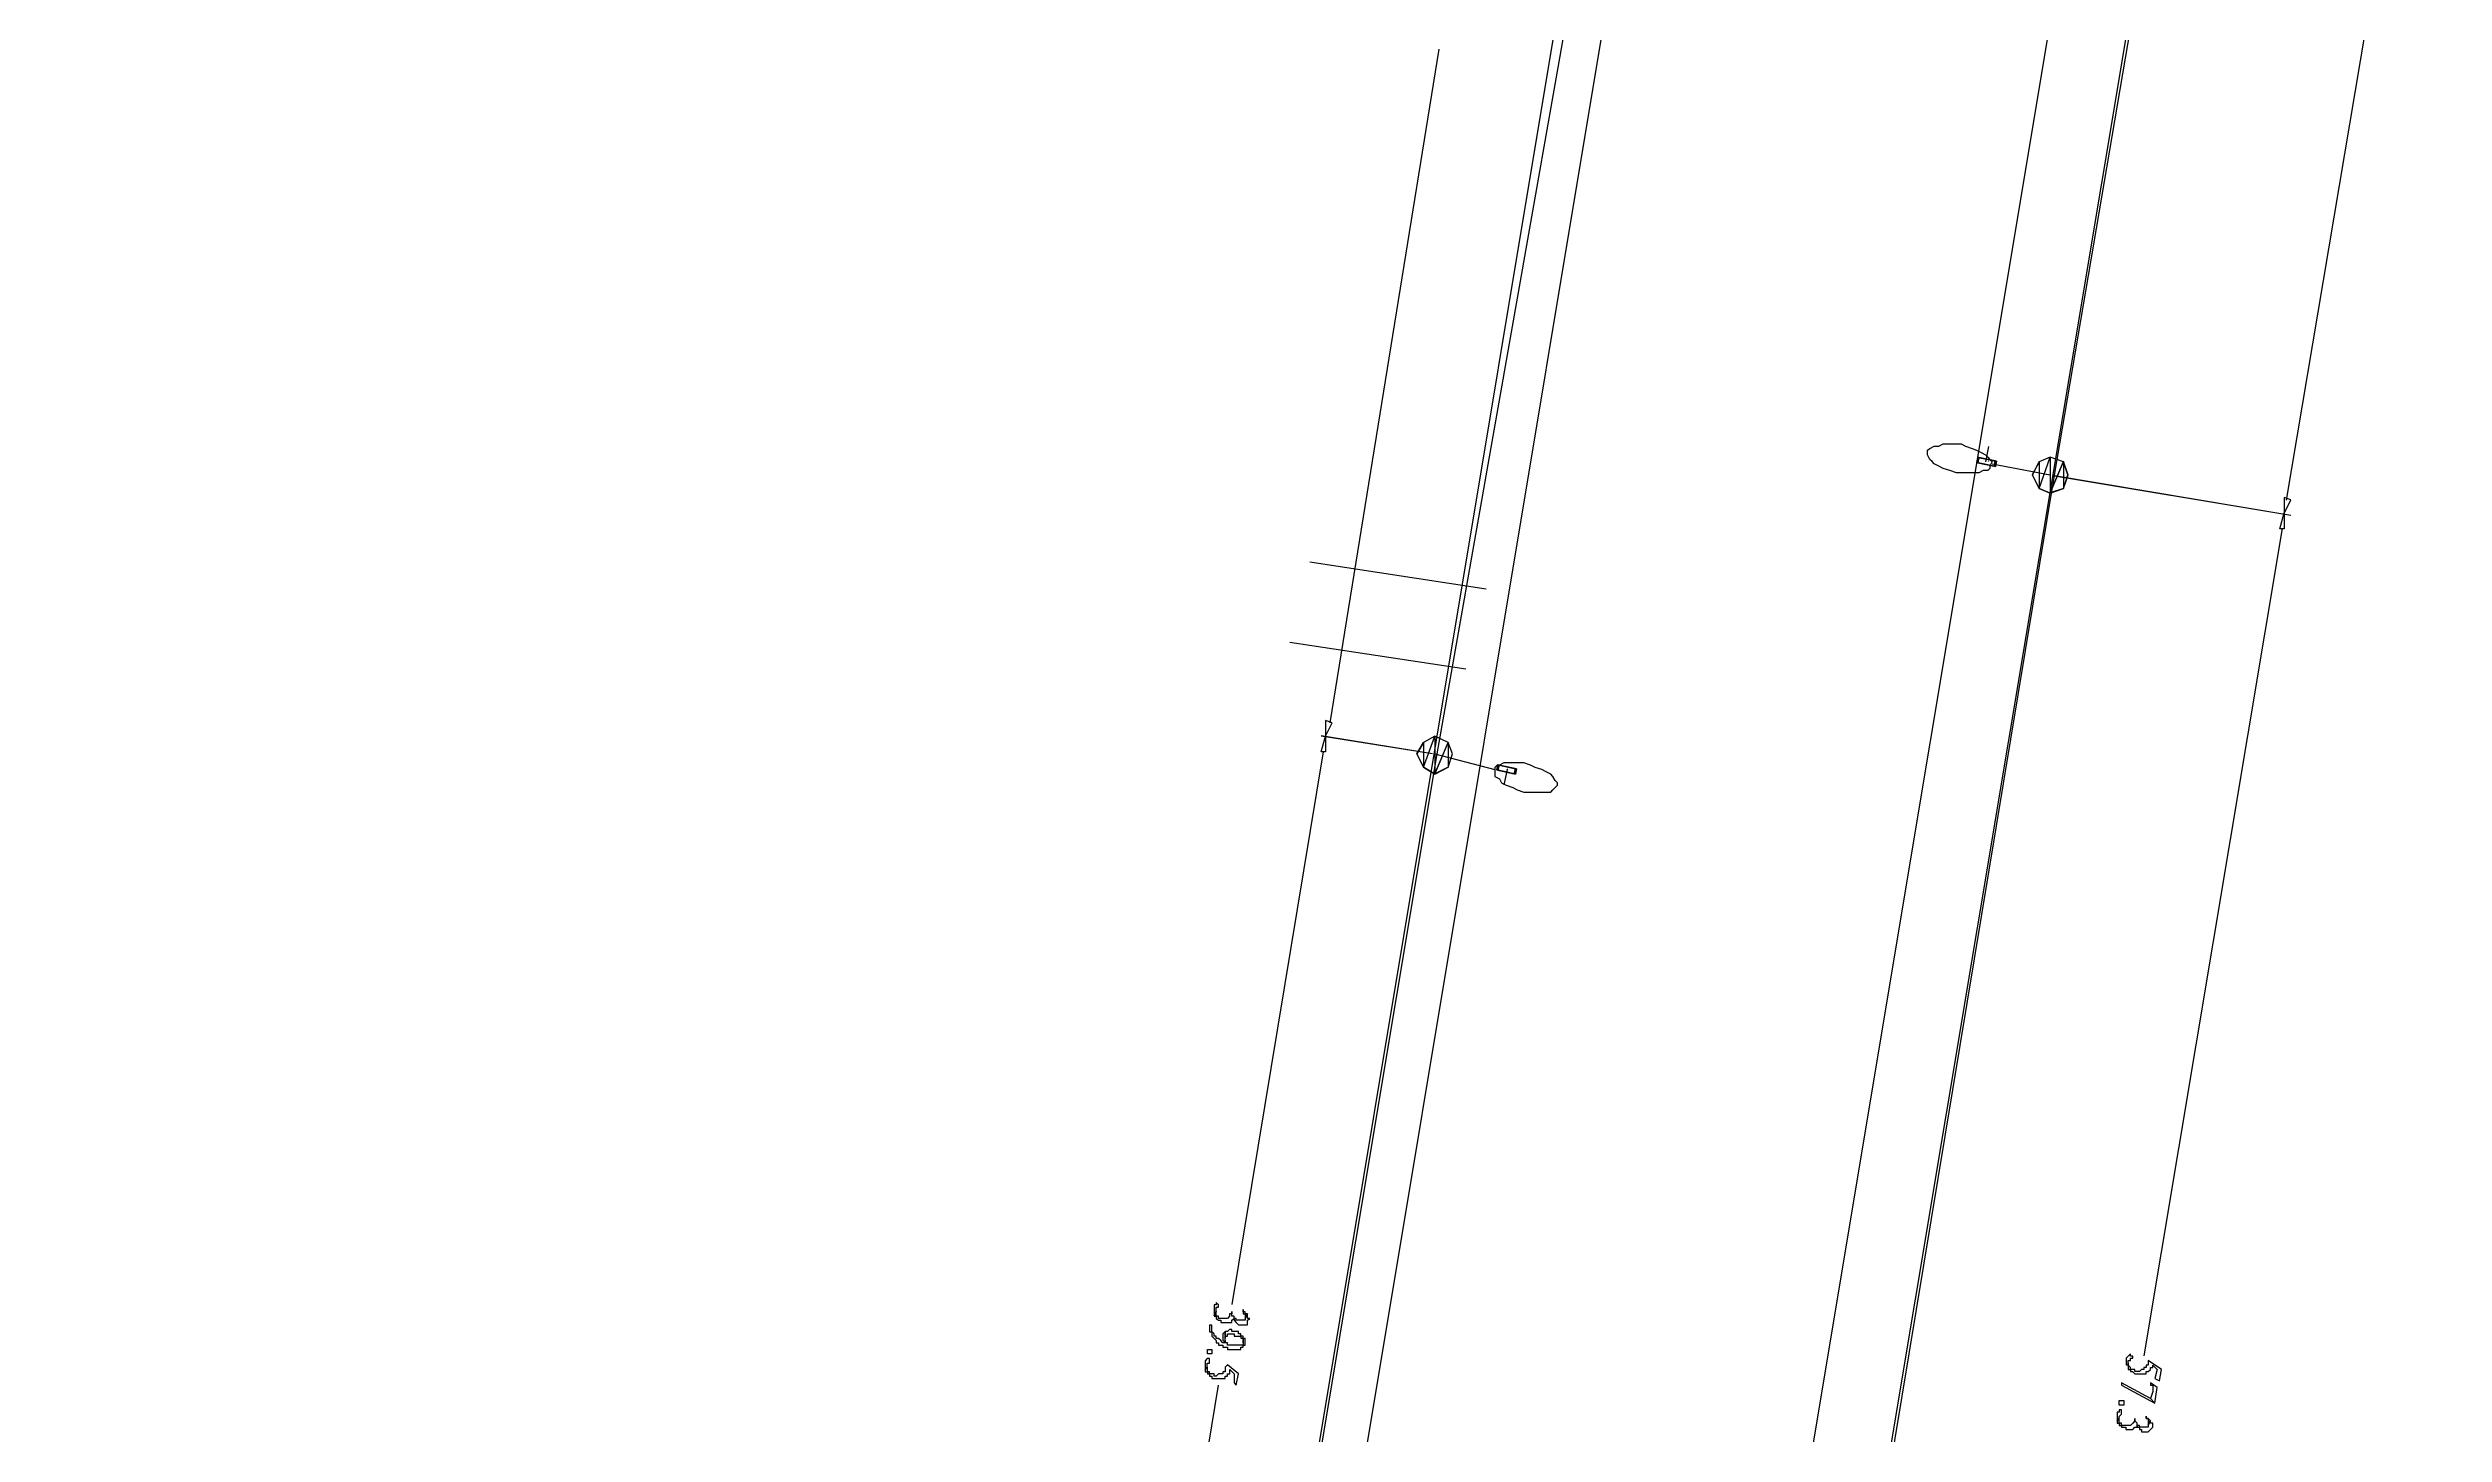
# Model space of a CAD drawing. Extents: x 212106 to 638151, y -1311344 to 1260505.
# Drawn here: x 340674 to 417434, y 827811 to 872204 of the extents above; entities that cross this region are included whole.
import ezdxf

# ---------------------------------------------------------------- set-up
doc = ezdxf.new("R2010")
doc.units = 0
doc.header["$MEASUREMENT"] = 0
for name, color, linetype in [('at_Entity', 7, 'Continuous'), ('DLXLUM01', 3, 'Continuous'), ('DLXLUMEX', 2, 'Continuous'), ('DLXSCENE', 7, 'Continuous')]:
    doc.layers.add(name, color=color, linetype=linetype)

# ---------------------------------------------------------------- blocks, each defined once
blk = doc.blocks.new('*U176')
for p, q in [((-260, 147), (-298, -18)), ((-298, -18), (-260, 147)), ((298, 18), (-260, 147)), ((-222, 138), (-260, 147)), ((-260, 147), (298, 18)), ((-260, 147), (-222, 138)), ((-222, 138), (-260, -27)), ((-260, -27), (-222, 138)), ((337, 10), (-222, 138)), ((-222, 138), (337, 10)), ((260, -147), (298, 18)), ((298, 18), (260, -147)), ((298, 18), (337, 10)), ((337, 10), (298, 18)), ((299, -156), (337, 10)), ((337, 10), (299, -156)), ((-298, -18), (260, -147)), ((260, -147), (-298, -18)), ((-298, -18), (-260, -27)), ((-260, -27), (-298, -18)), ((-260, -27), (299, -156)), ((299, -156), (-260, -27)), ((260, -147), (299, -156)), ((299, -156), (260, -147))]:
    blk.add_line(p, q)
at = {"color": 1}
blk.add_line((38, -9), (-74, -496), dxfattribs=at)
at = {"layer": 'DLXLUMEX', "color": 7}
blk.add_text('1', height=100, dxfattribs=at).set_placement((0, 0))
blk = doc.blocks.new('*U104')
for p, q in [((-303, 147), (-336, -20)), ((-336, -20), (-303, 147)), ((-265, 139), (-303, 147)), ((259, 35), (-303, 147)), ((-303, 147), (-265, 139)), ((-303, 147), (259, 35)), ((-265, 139), (-298, -28)), ((-298, -28), (-265, 139)), ((298, 28), (-265, 139)), ((-265, 139), (298, 28)), ((226, -131), (259, 35)), ((259, 35), (226, -131)), ((298, 28), (259, 35)), ((259, 35), (298, 28)), ((265, -139), (298, 28)), ((298, 28), (265, -139)), ((-336, -20), (226, -131)), ((-298, -28), (-336, -20)), ((-336, -20), (-298, -28)), ((226, -131), (-336, -20)), ((-298, -28), (265, -139)), ((265, -139), (-298, -28)), ((226, -131), (265, -139)), ((265, -139), (226, -131))]:
    blk.add_line(p, q)
at = {"color": 1}
blk.add_line((-39, 8), (58, 498), dxfattribs=at)
at = {"layer": 'DLXLUMEX', "color": 7}
blk.add_text('1', height=100, dxfattribs=at).set_placement((0, 0))
blk = doc.blocks.new('*U97')
for p, q in [((47027, 829921), (55171, 877848)), ((35530, 868004), (27244, 821005)), ((37672, 773437), (47027, 829921)), ((27244, 821005), (20814, 782567))]:
    blk.add_line(p, q)

msp = doc.modelspace()

# ---------------------------------------------------------------- linework, layer by layer
at = {"layer": 'at_Entity', "color": 4}
for p, q in [((465456, 1237080), (356316, 581961)), ((449884, 1229433), (342316, 583735)), ((386744, 854871), (381102, 855736)), ((386101, 852308), (380459, 853157))]:
    msp.add_line(p, q, dxfattribs=at)
at = {"layer": 'at_Entity', "color": 1}
for p, q in [((448385, 1229513), (340674, 583168)), ((466885, 1229375), (358388, 580248))]:
    msp.add_line(p, q, dxfattribs=at)
at = {"layer": 'at_Entity', "color": 0}
for p, q in [((412386, 857724), (416172, 880158)), ((381745, 850593), (385244, 872163)), ((400887, 859317), (400958, 859377)), ((400887, 859242), (400887, 859317)), ((400887, 859168), (400887, 859242)), ((400887, 859242), (400887, 859242)), ((400958, 859019), (400887, 859168)), ((400958, 859377), (401101, 859451)), ((401030, 858959), (400958, 859019)), ((401101, 858885), (401030, 858959)), ((401101, 859451), (401245, 859451)), ((401245, 859451), (401388, 859526)), ((401388, 859526), (401529, 859526)), ((401529, 859526), (401744, 859526)), ((401744, 859526), (401959, 859526)), ((401959, 859526), (402102, 859451)), ((402102, 859451), (402315, 859377)), ((402315, 859377), (402458, 859317)), ((402458, 859317), (402601, 859242)), ((402601, 859242), (402744, 859168)), ((402744, 859168), (402816, 859093)), ((402816, 859093), (402887, 859019)), ((402887, 859019), (402959, 858959)), ((402959, 858959), (402887, 858810)), ((404458, 858946), (404243, 858528)), ((404458, 858946), (404243, 858528)), ((404458, 858946), (404243, 858528)), ((404458, 858946), (404243, 858528)), ((404244, 858523), (404459, 858955)), ((404244, 858523), (404459, 858955)), ((404816, 859095), (404458, 858946)), ((404816, 859095), (404458, 858946)), ((404458, 858096), (404816, 859095)), ((404458, 858096), (404816, 859095)), ((404816, 859095), (404458, 858946)), ((404816, 859095), (404458, 858946)), ((404816, 859095), (404458, 858946)), ((404458, 858096), (404816, 859095)), ((404458, 858096), (404816, 859095)), ((404816, 859095), (404458, 858946)), ((404458, 858946), (404458, 858096)), ((404458, 858946), (404458, 858096)), ((404459, 858955), (404459, 858091)), ((404459, 858955), (404459, 858091)), ((405243, 858946), (404816, 859095)), ((405243, 858946), (404816, 859095)), ((404816, 859095), (404816, 857947)), ((404816, 859095), (404816, 857947)), ((405243, 858946), (404816, 859095)), ((405243, 858946), (404816, 859095)), ((405243, 858946), (404816, 859095)), ((404816, 859095), (404816, 857947)), ((404816, 859095), (404816, 857947)), ((405243, 858946), (404816, 859095)), ((404816, 857957), (405244, 858955)), ((404816, 857957), (405244, 858955)), ((404816, 857947), (405243, 858946)), ((404816, 857947), (405243, 858946)), ((405386, 858528), (405243, 858946)), ((405386, 858528), (405243, 858946)), ((405386, 858528), (405243, 858946)), ((405386, 858528), (405243, 858946)), ((405387, 858523), (405244, 858955)), ((405244, 858955), (405244, 858091)), ((405244, 858955), (405244, 858091)), ((405387, 858523), (405244, 858955)), ((405244, 858955), (405244, 858091)), ((405244, 858955), (405244, 858091)), ((401245, 858810), (401101, 858885)), ((401388, 858736), (401245, 858810)), ((401601, 858676), (401388, 858736)), ((401816, 858601), (401601, 858676)), ((401959, 858601), (401816, 858601)), ((402173, 858601), (401959, 858601)), ((402387, 858601), (402173, 858601)), ((402530, 858601), (402387, 858601)), ((402673, 858676), (402530, 858601)), ((402816, 858676), (402673, 858676)), ((402887, 858736), (402816, 858676)), ((402887, 858810), (402887, 858736)), ((404814, 858516), (402957, 858874)), ((404243, 858528), (404458, 858096)), ((404243, 858528), (404458, 858096)), ((404243, 858528), (404458, 858096)), ((404243, 858528), (404458, 858096)), ((404459, 858091), (404244, 858523)), ((404459, 858091), (404244, 858523)), ((404886, 858515), (412528, 857238)), ((404887, 858524), (412530, 857243)), ((405243, 858096), (405386, 858528)), ((405243, 858096), (405386, 858528)), ((405243, 858096), (405386, 858528)), ((405243, 858096), (405386, 858528)), ((405244, 858091), (405387, 858523)), ((405244, 858091), (405387, 858523)), ((404458, 858096), (404816, 857947)), ((404816, 857947), (404458, 858096)), ((404458, 858096), (404816, 857947)), ((404458, 858096), (404816, 857947)), ((404816, 857947), (404458, 858096)), ((404458, 858096), (404816, 857947)), ((404816, 857947), (405243, 858096)), ((404816, 857947), (405243, 858096)), ((404816, 857947), (405243, 858096)), ((404816, 857947), (405243, 858096)), ((405244, 858091), (404816, 857957)), ((405244, 858091), (404816, 857957)), ((404816, 857947), (404816, 857947)), ((404816, 857947), (404816, 857947)), ((404816, 857947), (404816, 857947)), ((412528, 857728), (412313, 857803)), ((412313, 857803), (412313, 857296)), ((412313, 857296), (412528, 857728)), ((412244, 856811), (407815, 830315)), ((412173, 856807), (412316, 857314)), ((412316, 856807), (412173, 856807)), ((412316, 857314), (412316, 856807)), ((381816, 850591), (381602, 850666)), ((381602, 850666), (381602, 850161)), ((381602, 850161), (381816, 850591)), ((385029, 849594), (381458, 850169)), ((385030, 849601), (381458, 850165)), ((381458, 849660), (381601, 850165)), ((381601, 850165), (381601, 849660)), ((384745, 849957), (384530, 849601)), ((384745, 849957), (384530, 849601)), ((384745, 849957), (384530, 849601)), ((384745, 849957), (384530, 849601)), ((384531, 849599), (384744, 849956)), ((384531, 849599), (384744, 849956)), ((384744, 849956), (384744, 849168)), ((384744, 849956), (384744, 849168)), ((385101, 850165), (384745, 849957)), ((385101, 850165), (384745, 849957)), ((384745, 849170), (385101, 850165)), ((384745, 849170), (385101, 850165)), ((385101, 850165), (384745, 849957)), ((385101, 850165), (384745, 849957)), ((385101, 850165), (384745, 849957)), ((384745, 849170), (385101, 850165)), ((384745, 849170), (385101, 850165)), ((385101, 850165), (384745, 849957)), ((384745, 849957), (384745, 849170)), ((384745, 849957), (384745, 849170)), ((385530, 849957), (385101, 850165)), ((385530, 849957), (385101, 850165)), ((385101, 850165), (385101, 848947)), ((385101, 850165), (385101, 848947)), ((385530, 849957), (385101, 850165)), ((385530, 849957), (385101, 850165)), ((385530, 849957), (385101, 850165)), ((385101, 850165), (385101, 848947)), ((385101, 850165), (385101, 848947)), ((385530, 849957), (385101, 850165)), ((385101, 848947), (385530, 849957)), ((385101, 848947), (385530, 849957)), ((385102, 848961), (385530, 849956)), ((385102, 848961), (385530, 849956)), ((385673, 849601), (385530, 849957)), ((385673, 849601), (385530, 849957)), ((385673, 849601), (385530, 849957)), ((385673, 849601), (385530, 849957)), ((385673, 849599), (385530, 849956)), ((385530, 849956), (385530, 849168)), ((385530, 849956), (385530, 849168)), ((385673, 849599), (385530, 849956)), ((385530, 849956), (385530, 849168)), ((385530, 849956), (385530, 849168)), ((381530, 849660), (378601, 831958)), ((381601, 849660), (381458, 849660)), ((384530, 849601), (384745, 849170)), ((384530, 849601), (384745, 849170)), ((384530, 849601), (384745, 849170)), ((384530, 849601), (384745, 849170)), ((384744, 849168), (384531, 849599)), ((384744, 849168), (384531, 849599)), ((384745, 849170), (385101, 848947)), ((385101, 848947), (384745, 849170)), ((384745, 849170), (385101, 848947)), ((384745, 849170), (385101, 848947)), ((385101, 848947), (384745, 849170)), ((384745, 849170), (385101, 848947)), ((385101, 849595), (387029, 849090)), ((385101, 848947), (385530, 849170)), ((385101, 848947), (385530, 849170)), ((385101, 848947), (385530, 849170)), ((385101, 848947), (385530, 849170)), ((385530, 849168), (385102, 848961)), ((385530, 849168), (385102, 848961)), ((385530, 849170), (385673, 849601)), ((385530, 849170), (385673, 849601)), ((385530, 849170), (385673, 849601)), ((385530, 849170), (385673, 849601)), ((385530, 849168), (385673, 849599)), ((385530, 849168), (385673, 849599)), ((387101, 849229), (387030, 849155)), ((387030, 849155), (387030, 849021)), ((387030, 849021), (387030, 848947)), ((387172, 849229), (387101, 849229)), ((387315, 849304), (387172, 849229)), ((387457, 849304), (387315, 849304)), ((387601, 849304), (387457, 849304)), ((387815, 849304), (387601, 849304)), ((387957, 849304), (387815, 849304)), ((388173, 849229), (387957, 849304)), ((388315, 849155), (388173, 849229)), ((388529, 849096), (388315, 849155)), ((388671, 849021), (388529, 849096)), ((388815, 848947), (388671, 849021)), ((385101, 848947), (385101, 848947)), ((385101, 848947), (385101, 848947)), ((385101, 848947), (385101, 848947)), ((387030, 848947), (387030, 848873)), ((387030, 848873), (387172, 848799)), ((387172, 848799), (387243, 848665)), ((387243, 848665), (387386, 848591)), ((387386, 848591), (387601, 848517)), ((387601, 848517), (387744, 848443)), ((387744, 848443), (387957, 848368)), ((387957, 848368), (388173, 848368)), ((388173, 848368), (388315, 848368)), ((388315, 848368), (388529, 848368)), ((388529, 848368), (388671, 848368)), ((388671, 848368), (388815, 848368)), ((388887, 848873), (388815, 848947)), ((388815, 848368), (388887, 848443)), ((388958, 848739), (388887, 848873)), ((388887, 848443), (388958, 848517)), ((389029, 848665), (388958, 848739)), ((388958, 848517), (389029, 848591)), ((389029, 848591), (389029, 848665)), ((389029, 848591), (389029, 848591)), ((378103, 831952), (378030, 831952)), ((378030, 831952), (378030, 831952)), ((378030, 831952), (378030, 831952)), ((378030, 831952), (378030, 831879)), ((378030, 831879), (378030, 831879)), ((378030, 831879), (378030, 831805)), ((378030, 831805), (378030, 831805)), ((378030, 831805), (378030, 831746)), ((378030, 831746), (378030, 831746)), ((378030, 831746), (378030, 831746)), ((378030, 831746), (378030, 831672)), ((378030, 831599), (378103, 831746)), ((378102, 831735), (378030, 831588)), ((378030, 831672), (378030, 831672)), ((378030, 831672), (378030, 831599)), ((378030, 831588), (378030, 831588)), ((378030, 831588), (378102, 831588)), ((378102, 831661), (378102, 831735)), ((378102, 831735), (378102, 831735)), ((378102, 831588), (378102, 831661)), ((378102, 831661), (378102, 831661)), ((378102, 831661), (378102, 831661)), ((378173, 831588), (378102, 831588)), ((378102, 831588), (378102, 831588)), ((378102, 831588), (378102, 831514)), ((378102, 831514), (378102, 831514)), ((378102, 831514), (378102, 831514)), ((378102, 831514), (378102, 831514)), ((378102, 831514), (378173, 831455)), ((378173, 831952), (378103, 832026)), ((378103, 832026), (378103, 832026)), ((378103, 832026), (378103, 832026)), ((378103, 832026), (378103, 831952)), ((378103, 831805), (378103, 831879)), ((378103, 831879), (378103, 831879)), ((378103, 831879), (378173, 831879)), ((378103, 831746), (378103, 831805)), ((378103, 831805), (378103, 831805)), ((378103, 831805), (378103, 831805)), ((378103, 831805), (378103, 831805)), ((378173, 831952), (378173, 831952)), ((378173, 831952), (378173, 831952)), ((378173, 831879), (378173, 831952)), ((378173, 831879), (378173, 831879)), ((378173, 831879), (378173, 831879)), ((378173, 831514), (378173, 831588)), ((378173, 831588), (378173, 831588)), ((378243, 831514), (378173, 831514)), ((378173, 831455), (378173, 831455)), ((378173, 831455), (378243, 831455)), ((378316, 831514), (378243, 831514)), ((378243, 831514), (378243, 831514)), ((378243, 831514), (378243, 831514)), ((378243, 831455), (378243, 831455)), ((378243, 831455), (378243, 831381)), ((378243, 831381), (378316, 831381)), ((378386, 831514), (378316, 831514)), ((378316, 831514), (378316, 831514)), ((378316, 831381), (378316, 831381)), ((378316, 831381), (378386, 831381)), ((378459, 831514), (378386, 831514)), ((378386, 831514), (378386, 831514)), ((378386, 831514), (378386, 831514)), ((378386, 831381), (378386, 831381)), ((378386, 831381), (378459, 831381)), ((378529, 831588), (378459, 831514)), ((378459, 831514), (378459, 831514)), ((378459, 831514), (378459, 831514)), ((378459, 831381), (378459, 831381)), ((378459, 831381), (378459, 831381)), ((378459, 831381), (378529, 831381)), ((378602, 831661), (378529, 831661)), ((378529, 831661), (378529, 831588)), ((378529, 831588), (378529, 831588)), ((378529, 831588), (378529, 831588)), ((378529, 831588), (378529, 831588)), ((378529, 831381), (378529, 831381)), ((378529, 831381), (378602, 831381)), ((378602, 831661), (378602, 831735)), ((378602, 831735), (378602, 831735)), ((378602, 831735), (378602, 831661)), ((378602, 831588), (378602, 831661)), ((378602, 831661), (378602, 831661)), ((378602, 831661), (378602, 831661)), ((378672, 831588), (378602, 831588)), ((378602, 831588), (378602, 831588)), ((378602, 831588), (378602, 831588)), ((378602, 831455), (378672, 831514)), ((378602, 831381), (378602, 831455)), ((378602, 831455), (378602, 831455)), ((378602, 831455), (378602, 831455)), ((378672, 831514), (378672, 831588)), ((378744, 831514), (378672, 831514)), ((378672, 831514), (378672, 831514)), ((378672, 831514), (378672, 831455)), ((378672, 831455), (378672, 831455)), ((378672, 831455), (378672, 831455)), ((378672, 831455), (378744, 831381)), ((378744, 831455), (378744, 831514)), ((378744, 831514), (378744, 831514)), ((378815, 831455), (378744, 831455)), ((378744, 831455), (378744, 831455)), ((378744, 831381), (378744, 831381)), ((378744, 831381), (378744, 831381)), ((378744, 831381), (378815, 831308)), ((378887, 831455), (378815, 831455)), ((378815, 831455), (378815, 831455)), ((378958, 831455), (378887, 831455)), ((378887, 831455), (378887, 831455)), ((378887, 831455), (378887, 831455)), ((379030, 831455), (378958, 831455)), ((378958, 831455), (378958, 831455)), ((378958, 831455), (378958, 831455)), ((378959, 831731), (378959, 831805)), ((378959, 831805), (378959, 831731)), ((379029, 831731), (378959, 831731)), ((378959, 831731), (378959, 831731)), ((378959, 831731), (378959, 831731)), ((378959, 831731), (378959, 831657)), ((378959, 831657), (379029, 831657)), ((379029, 831657), (379029, 831731)), ((379029, 831731), (379029, 831731)), ((379102, 831657), (379029, 831657)), ((379029, 831657), (379029, 831657)), ((379029, 831657), (379029, 831584)), ((379029, 831525), (379102, 831657)), ((379029, 831584), (379029, 831584)), ((379029, 831584), (379029, 831584)), ((379029, 831584), (379029, 831525)), ((379101, 831661), (379030, 831514)), ((379030, 831514), (379030, 831514)), ((379030, 831514), (379030, 831514)), ((379030, 831514), (379030, 831455)), ((379101, 831588), (379101, 831661)), ((379101, 831661), (379101, 831661)), ((379101, 831514), (379101, 831588)), ((379101, 831588), (379101, 831588)), ((379101, 831588), (379101, 831588)), ((379101, 831455), (379173, 831514)), ((379173, 831514), (379101, 831514)), ((379101, 831381), (379101, 831455)), ((379101, 831455), (379101, 831455)), ((379101, 831308), (379101, 831381)), ((379101, 831381), (379101, 831381)), ((379101, 831381), (379101, 831381)), ((379173, 831514), (379173, 831514)), ((377959, 831304), (377886, 831304)), ((377886, 831304), (377886, 831231)), ((377886, 831231), (377886, 831231)), ((377886, 831231), (377886, 831231)), ((377886, 831231), (377886, 831157)), ((377886, 831157), (377886, 831157)), ((377886, 831157), (377886, 831157)), ((377886, 831157), (377886, 831083)), ((377886, 831083), (377959, 831083)), ((377959, 831231), (377959, 831304)), ((377959, 831157), (377959, 831231)), ((377959, 831231), (377959, 831231)), ((377959, 831083), (377959, 831157)), ((377959, 831157), (377959, 831157)), ((377959, 831157), (377959, 831157)), ((378029, 831024), (377959, 831083)), ((377959, 831083), (377959, 831083)), ((377959, 831083), (377959, 831083)), ((377959, 831083), (377959, 831024)), ((377959, 831024), (377959, 831024)), ((377959, 831024), (377959, 831024)), ((377959, 831024), (377959, 830951)), ((377959, 830951), (377959, 830951)), ((377959, 830951), (377959, 830951)), ((377959, 830951), (378029, 830877)), ((378029, 830951), (378029, 831024)), ((378029, 831024), (378029, 831024)), ((378029, 831024), (378029, 831024)), ((378102, 830951), (378029, 830951)), ((378029, 830877), (378029, 830877)), ((378029, 830877), (378029, 830877)), ((378029, 830877), (378102, 830803)), ((378102, 830877), (378102, 830951)), ((378102, 830951), (378102, 830951)), ((378172, 830877), (378102, 830877)), ((378102, 830877), (378102, 830877)), ((378102, 830803), (378102, 830803)), ((378102, 830803), (378102, 830803)), ((378102, 830803), (378102, 830730)), ((378102, 830730), (378172, 830730)), ((378245, 830803), (378172, 830877)), ((378172, 830877), (378172, 830877)), ((378172, 830730), (378172, 830730)), ((378172, 830730), (378172, 830656)), ((378172, 830656), (378245, 830656)), ((378315, 830730), (378245, 830803)), ((378245, 830803), (378245, 830803)), ((378245, 830803), (378245, 830803)), ((378245, 830656), (378245, 830656)), ((378245, 830656), (378315, 830656)), ((378386, 830730), (378315, 830730)), ((378315, 830730), (378315, 830730)), ((378315, 830656), (378315, 830597)), ((378315, 830597), (378386, 830597)), ((378387, 831095), (378317, 831021)), ((378317, 831021), (378317, 831021)), ((378317, 831021), (378317, 831021)), ((378317, 831021), (378317, 830947)), ((378317, 830947), (378317, 830947)), ((378317, 830947), (378317, 830947)), ((378317, 830947), (378317, 830874)), ((378317, 830874), (378317, 830874)), ((378317, 830874), (378317, 830815)), ((378317, 830815), (378317, 830815)), ((378317, 830815), (378317, 830815)), ((378317, 830815), (378387, 830741)), ((378386, 830730), (378386, 830803)), ((378386, 830803), (378386, 830803)), ((378386, 830803), (378386, 830803)), ((378386, 830803), (378386, 830730)), ((378458, 830730), (378386, 830730)), ((378386, 830730), (378386, 830730)), ((378386, 830730), (378386, 830730)), ((378386, 830597), (378386, 830597)), ((378386, 830597), (378386, 830597)), ((378386, 830597), (378458, 830597)), ((378387, 830874), (378387, 831095)), ((378387, 831095), (378387, 831095)), ((378387, 831095), (378387, 831095)), ((378387, 830815), (378387, 830874)), ((378387, 830874), (378387, 830874)), ((378387, 830741), (378387, 830815)), ((378459, 831091), (378388, 831091)), ((378388, 831091), (378388, 831091)), ((378388, 831091), (378388, 830885)), ((378388, 830885), (378388, 830944)), ((378388, 830944), (378388, 830944)), ((378388, 830944), (378459, 830944)), ((378388, 830885), (378388, 830885)), ((378458, 830656), (378458, 830730)), ((378529, 830656), (378458, 830656)), ((378458, 830597), (378458, 830523)), ((378529, 831165), (378459, 831091)), ((378459, 831091), (378459, 831091)), ((378459, 830944), (378459, 831017)), ((378459, 831017), (378529, 831017)), ((378459, 830944), (378459, 830944)), ((378601, 831165), (378529, 831165)), ((378529, 831165), (378529, 831165)), ((378529, 831017), (378529, 831017)), ((378529, 831017), (378529, 831017)), ((378529, 831017), (378601, 831017)), ((378601, 830656), (378529, 830656)), ((378529, 830656), (378529, 830656)), ((378601, 831091), (378601, 831165)), ((378601, 831165), (378601, 831165)), ((378672, 831091), (378601, 831091)), ((378601, 831017), (378601, 831017)), ((378601, 831017), (378672, 831017)), ((378672, 830656), (378601, 830656)), ((378601, 830656), (378601, 830656)), ((378601, 830656), (378601, 830656)), ((378744, 831091), (378672, 831091)), ((378672, 831091), (378672, 831091)), ((378672, 831017), (378672, 830944)), ((378672, 830944), (378744, 830944)), ((378744, 830656), (378672, 830656)), ((378672, 830656), (378672, 830656)), ((378672, 830656), (378672, 830656)), ((378815, 831091), (378744, 831091)), ((378744, 831091), (378744, 831091)), ((378744, 830944), (378744, 830944)), ((378744, 830944), (378815, 830944)), ((378815, 830656), (378744, 830656)), ((378744, 830656), (378744, 830656)), ((378815, 831308), (378815, 831308)), ((378815, 831308), (378815, 831308)), ((378815, 831308), (378887, 831308)), ((378815, 831017), (378815, 831091)), ((378887, 831017), (378815, 831017)), ((378815, 830944), (378815, 830944)), ((378815, 830944), (378815, 830944)), ((378815, 830944), (378887, 830944)), ((378887, 830656), (378815, 830656)), ((378815, 830656), (378815, 830656)), ((378815, 830656), (378815, 830656)), ((378887, 831308), (378887, 831308)), ((378887, 831308), (378958, 831308)), ((378887, 830944), (378887, 831017)), ((378887, 831017), (378887, 831017)), ((378887, 831017), (378887, 831017)), ((378958, 830944), (378887, 830944)), ((378887, 830944), (378887, 830885)), ((378887, 830885), (378887, 830885)), ((378887, 830885), (378958, 830885)), ((378958, 830656), (378887, 830656)), ((378887, 830656), (378887, 830656)), ((378887, 830523), (378887, 830597)), ((378887, 830597), (378887, 830597)), ((378887, 830597), (378958, 830597)), ((378958, 831308), (378958, 831308)), ((378958, 831308), (378958, 831308)), ((378958, 831308), (379030, 831308)), ((378958, 830885), (378958, 830944)), ((378958, 830944), (378958, 830944)), ((378958, 830885), (378958, 830811)), ((378958, 830737), (378958, 830885)), ((379030, 830877), (378958, 830877)), ((378958, 830877), (378958, 830730)), ((378958, 830811), (378958, 830811)), ((378958, 830811), (378958, 830811)), ((378958, 830811), (378958, 830737)), ((378958, 830730), (378958, 830730)), ((378958, 830730), (378958, 830730)), ((378958, 830730), (378958, 830656)), ((378958, 830597), (378958, 830656)), ((378958, 830656), (379030, 830656)), ((378958, 830597), (378958, 830597)), ((378958, 830597), (378958, 830597)), ((379030, 831308), (379030, 831308)), ((379030, 831308), (379030, 831308)), ((379030, 831308), (379101, 831308)), ((379030, 830803), (379030, 830877)), ((379030, 830730), (379030, 830803)), ((379030, 830803), (379030, 830803)), ((379030, 830730), (379030, 830730)), ((379030, 830656), (379030, 830730)), ((379030, 830656), (379030, 830656)), ((377815, 830233), (377744, 830159)), ((377744, 830159), (377744, 830159)), ((377744, 830159), (377744, 830159)), ((377744, 830159), (377744, 830159)), ((377744, 830159), (377744, 830086)), ((377744, 830086), (377744, 830086)), ((377744, 830086), (377744, 830012)), ((377744, 830012), (377744, 830012)), ((377744, 830012), (377744, 829953)), ((377744, 829953), (377744, 829953)), ((377744, 829953), (377744, 829953)), ((377744, 829953), (377744, 829880)), ((377744, 829880), (377815, 829953)), ((377816, 829950), (377744, 829876)), ((377744, 829880), (377744, 829880)), ((377744, 829880), (377744, 829880)), ((377744, 829876), (377744, 829803)), ((377744, 829803), (377816, 829803)), ((377887, 830233), (377815, 830233)), ((377815, 830233), (377815, 830233)), ((377815, 830012), (377815, 830086)), ((377815, 830086), (377887, 830086)), ((377815, 829953), (377815, 830012)), ((377815, 830012), (377815, 830012)), ((377815, 830012), (377815, 830012)), ((377815, 829953), (377815, 829953)), ((377816, 830451), (377816, 830524)), ((377816, 830524), (377816, 830524)), ((377816, 830524), (377816, 830524)), ((377816, 830524), (377816, 830524)), ((377816, 830524), (377888, 830524)), ((377816, 830377), (377816, 830451)), ((377816, 830451), (377816, 830451)), ((377816, 830451), (377816, 830451)), ((377816, 830451), (377816, 830451)), ((377888, 830377), (377816, 830377)), ((377816, 830377), (377816, 830377)), ((377816, 829876), (377816, 829950)), ((377816, 829950), (377816, 829950)), ((377816, 829950), (377816, 829950)), ((377816, 829803), (377816, 829876)), ((377816, 829876), (377816, 829876)), ((377887, 829803), (377816, 829803)), ((377816, 829803), (377816, 829803)), ((377816, 829803), (377816, 829803)), ((377816, 829803), (377816, 829744)), ((377887, 830159), (377887, 830233)), ((377887, 830159), (377887, 830159)), ((377887, 830159), (377887, 830159)), ((377887, 830086), (377887, 830159)), ((377887, 830086), (377887, 830086)), ((377887, 830086), (377887, 830086)), ((377887, 829744), (377887, 829803)), ((377888, 830524), (377888, 830524)), ((377888, 830524), (377888, 830524)), ((377888, 830524), (377959, 830524)), ((377959, 830377), (377888, 830377)), ((377888, 830377), (377888, 830377)), ((377888, 830377), (377888, 830377)), ((377959, 830524), (377959, 830524)), ((377959, 830524), (377959, 830451)), ((377959, 830451), (377959, 830377)), ((377959, 830451), (377959, 830451)), ((377959, 830451), (377959, 830451)), ((377959, 830451), (377959, 830451)), ((377959, 830451), (377959, 830451)), ((377959, 830377), (377959, 830377)), ((377959, 830377), (377959, 830377)), ((378388, 829803), (378316, 829803)), ((378316, 829803), (378316, 829803)), ((378316, 829803), (378316, 829744)), ((378458, 830024), (378388, 829950)), ((378388, 829950), (378388, 829950)), ((378388, 829950), (378388, 829950)), ((378388, 829950), (378388, 829876)), ((378388, 829876), (378388, 829876)), ((378388, 829876), (378388, 829876)), ((378388, 829876), (378388, 829803)), ((378458, 830523), (378529, 830523)), ((378816, 829744), (378458, 830024)), ((378458, 830024), (378458, 830024)), ((378529, 830523), (378529, 830523)), ((378529, 830523), (378529, 830523)), ((378529, 830523), (378601, 830523)), ((378531, 829803), (378531, 829876)), ((378531, 829876), (378673, 829744)), ((378531, 829744), (378531, 829803)), ((378531, 829803), (378531, 829803)), ((378531, 829803), (378531, 829803)), ((378601, 830523), (378601, 830523)), ((378601, 830523), (378672, 830523)), ((378672, 830523), (378672, 830523)), ((378672, 830523), (378744, 830523)), ((378744, 830523), (378744, 830523)), ((378744, 830523), (378815, 830523)), ((378815, 830523), (378815, 830523)), ((378815, 830523), (378815, 830523)), ((378815, 830523), (378887, 830523)), ((407315, 830311), (407245, 830237)), ((407245, 830237), (407245, 830237)), ((407245, 830237), (407245, 830237)), ((407245, 830237), (407245, 830164)), ((407245, 830164), (407245, 830164)), ((407245, 830164), (407245, 830105)), ((407245, 830105), (407245, 830105)), ((407245, 830105), (407245, 830105)), ((407245, 830105), (407245, 830031)), ((407245, 830031), (407245, 830031)), ((407245, 830031), (407315, 830031)), ((407314, 830016), (407314, 830090)), ((407314, 830090), (407314, 830090)), ((407314, 830090), (407314, 830016)), ((407386, 829942), (407314, 830016)), ((407314, 830016), (407314, 830016)), ((407314, 830016), (407314, 830016)), ((407314, 830016), (407314, 829942)), ((407314, 829942), (407314, 829942)), ((407314, 829942), (407314, 829883)), ((407314, 829883), (407314, 829883)), ((407314, 829883), (407386, 829883)), ((407387, 830384), (407315, 830311)), ((407315, 830311), (407315, 830311)), ((407315, 830311), (407315, 830311)), ((407315, 830311), (407315, 830311)), ((407315, 830105), (407315, 830164)), ((407315, 830164), (407315, 830164)), ((407315, 830164), (407387, 830164)), ((407315, 830031), (407315, 830105)), ((407315, 830105), (407315, 830105)), ((407386, 829883), (407386, 829942)), ((407386, 829942), (407386, 829942)), ((407386, 829942), (407386, 829942)), ((407457, 829883), (407386, 829883)), ((407386, 829883), (407386, 829883)), ((407386, 829883), (407386, 829810)), ((407386, 829810), (407457, 829810)), ((407387, 830311), (407387, 830384)), ((407458, 830311), (407387, 830311)), ((407387, 830311), (407387, 830311)), ((407387, 830164), (407387, 830237)), ((407387, 830237), (407387, 830237)), ((407387, 830237), (407458, 830237)), ((407529, 829883), (407457, 829883)), ((407457, 829883), (407457, 829883)), ((407457, 829810), (407457, 829810)), ((407457, 829810), (407457, 829810)), ((407457, 829810), (407529, 829736)), ((407458, 830237), (407458, 830311)), ((407458, 830311), (407458, 830311)), ((407458, 830237), (407458, 830237)), ((407458, 830237), (407458, 830237)), ((407529, 829810), (407529, 829883)), ((407600, 829810), (407529, 829810)), ((407672, 829810), (407600, 829810)), ((407600, 829810), (407600, 829810)), ((407600, 829810), (407600, 829810)), ((407743, 829883), (407672, 829810)), ((407672, 829810), (407672, 829810)), ((407815, 829883), (407743, 829883)), ((407743, 829883), (407743, 829883)), ((407743, 829883), (407743, 829883)), ((407885, 829942), (407815, 829942)), ((407815, 829942), (407815, 829883)), ((407815, 829883), (407815, 829883)), ((407815, 829883), (407815, 829883)), ((407958, 830016), (407885, 830016)), ((407885, 830016), (407885, 830016)), ((407885, 830016), (407885, 829942)), ((407885, 829942), (407885, 829942)), ((407885, 829942), (407885, 829942)), ((407885, 829736), (407885, 829810)), ((407885, 829810), (407958, 829810)), ((408386, 829883), (407958, 830163)), ((407958, 830163), (407958, 830163)), ((407958, 830163), (407958, 830090)), ((407958, 830090), (407958, 830090)), ((407958, 830090), (407958, 830016)), ((407958, 829810), (408028, 829883)), ((407958, 829810), (407958, 829810)), ((407958, 829810), (407958, 829810)), ((408028, 829883), (408028, 829942)), ((408028, 829942), (408028, 829942)), ((408028, 829942), (408100, 829942)), ((408028, 829883), (408028, 829883)), ((408028, 829883), (408028, 829883)), ((408100, 829942), (408100, 830016)), ((408100, 830016), (408243, 829883)), ((408243, 829883), (408171, 829589)), ((408314, 829515), (408386, 829883)), ((375245, 811673), (378174, 829375)), ((377816, 829744), (377816, 829744)), ((377816, 829744), (377887, 829744)), ((377959, 829744), (377887, 829744)), ((377887, 829744), (377887, 829744)), ((377887, 829744), (377887, 829670)), ((377887, 829670), (377887, 829670)), ((377887, 829670), (377887, 829670)), ((377887, 829670), (377959, 829670)), ((378030, 829744), (377959, 829744)), ((377959, 829744), (377959, 829744)), ((377959, 829670), (377959, 829596)), ((377959, 829596), (378030, 829596)), ((378030, 829670), (378030, 829744)), ((378102, 829670), (378030, 829670)), ((378030, 829670), (378030, 829670)), ((378030, 829596), (378030, 829596)), ((378030, 829596), (378102, 829596)), ((378173, 829744), (378102, 829670)), ((378102, 829670), (378102, 829670)), ((378102, 829596), (378102, 829596)), ((378102, 829596), (378102, 829596)), ((378102, 829596), (378173, 829596)), ((378245, 829744), (378173, 829744)), ((378173, 829744), (378173, 829744)), ((378173, 829744), (378173, 829744)), ((378173, 829596), (378173, 829596)), ((378173, 829596), (378245, 829596)), ((378316, 829744), (378245, 829744)), ((378245, 829744), (378245, 829744)), ((378245, 829744), (378245, 829744)), ((378245, 829596), (378245, 829596)), ((378245, 829596), (378316, 829596)), ((378316, 829596), (378316, 829596)), ((378316, 829596), (378316, 829596)), ((378316, 829596), (378388, 829596)), ((378388, 829596), (378388, 829670)), ((378388, 829670), (378388, 829670)), ((378388, 829670), (378458, 829670)), ((378458, 829670), (378458, 829744)), ((378458, 829744), (378458, 829744)), ((378458, 829744), (378531, 829744)), ((378458, 829670), (378458, 829670)), ((378673, 829744), (378673, 829449)), ((378673, 829449), (378744, 829376)), ((378744, 829376), (378816, 829744)), ((408030, 828952), (407101, 829453)), ((407101, 829453), (407101, 829379)), ((407101, 829379), (408173, 828805)), ((407529, 829736), (407529, 829736)), ((407529, 829736), (407600, 829736)), ((407600, 829736), (407600, 829736)), ((407600, 829736), (407600, 829736)), ((407600, 829736), (407672, 829736)), ((407672, 829736), (407672, 829736)), ((407672, 829736), (407743, 829736)), ((407743, 829736), (407743, 829736)), ((407743, 829736), (407815, 829736)), ((407815, 829736), (407815, 829736)), ((407815, 829736), (407815, 829736)), ((407815, 829736), (407885, 829736)), ((407885, 829736), (407885, 829736)), ((408244, 829306), (408030, 829453)), ((408030, 829453), (408030, 829453)), ((408030, 829453), (408030, 829379)), ((408030, 829379), (408030, 829379)), ((408030, 829379), (408101, 829379)), ((408101, 829173), (408030, 828952)), ((408101, 829379), (408101, 829306)), ((408101, 829306), (408101, 829306)), ((408101, 829306), (408101, 829306)), ((408101, 829306), (408101, 829306)), ((408101, 829306), (408101, 829232)), ((408101, 829232), (408101, 829232)), ((408101, 829232), (408101, 829173)), ((408171, 829589), (408314, 829515)), ((408173, 828805), (408244, 829306)), ((407029, 828518), (406957, 828518)), ((406957, 828518), (406957, 828518)), ((406957, 828518), (406957, 828444)), ((406957, 828444), (406957, 828444)), ((406957, 828444), (406957, 828371)), ((406957, 828371), (406957, 828371)), ((406957, 828371), (406957, 828371)), ((406957, 828371), (406957, 828312)), ((406957, 828312), (406957, 828312)), ((406957, 828312), (406957, 828238)), ((406957, 828238), (407029, 828312)), ((406957, 828238), (406957, 828238)), ((406957, 828238), (406957, 828238)), ((407030, 828312), (406958, 828239)), ((406958, 828239), (406958, 828165)), ((407029, 828809), (407029, 828883)), ((407029, 828883), (407029, 828883)), ((407029, 828883), (407029, 828883)), ((407029, 828883), (407101, 828883)), ((407029, 828735), (407029, 828809)), ((407029, 828809), (407029, 828809)), ((407029, 828809), (407029, 828809)), ((407029, 828809), (407029, 828809)), ((407101, 828735), (407029, 828735)), ((407100, 828592), (407029, 828592)), ((407029, 828592), (407029, 828592)), ((407029, 828592), (407029, 828592)), ((407029, 828592), (407029, 828518)), ((407029, 828371), (407100, 828444)), ((407029, 828312), (407029, 828371)), ((407029, 828371), (407029, 828371)), ((407029, 828371), (407029, 828371)), ((407029, 828371), (407029, 828371)), ((407030, 828239), (407030, 828312)), ((407030, 828312), (407030, 828312)), ((407030, 828165), (407030, 828239)), ((407030, 828239), (407030, 828239)), ((407030, 828239), (407030, 828239)), ((407100, 828518), (407100, 828592)), ((407100, 828592), (407100, 828592)), ((407100, 828518), (407100, 828518)), ((407100, 828444), (407100, 828518)), ((407100, 828444), (407100, 828444)), ((407100, 828444), (407100, 828444)), ((407100, 828444), (407100, 828444)), ((407100, 828444), (407100, 828444)), ((407101, 828883), (407101, 828883)), ((407101, 828883), (407101, 828883)), ((407101, 828883), (407172, 828883)), ((407172, 828735), (407101, 828735)), ((407101, 828735), (407101, 828735)), ((407101, 828735), (407101, 828735)), ((407101, 828735), (407101, 828735)), ((407172, 828883), (407172, 828883)), ((407172, 828883), (407172, 828883)), ((407172, 828883), (407172, 828809)), ((407172, 828809), (407172, 828735)), ((407172, 828809), (407172, 828809)), ((407172, 828809), (407172, 828809)), ((407172, 828809), (407172, 828809)), ((407172, 828809), (407172, 828809)), ((407172, 828735), (407172, 828735)), ((407172, 828735), (407172, 828735)), ((407530, 828239), (407458, 828165)), ((407530, 828239), (407530, 828312)), ((407530, 828312), (407530, 828312)), ((407530, 828312), (407530, 828312)), ((407530, 828312), (407530, 828239)), ((407601, 828165), (407530, 828239)), ((407530, 828239), (407530, 828239)), ((407530, 828239), (407530, 828239)), ((407530, 828239), (407530, 828239)), ((407886, 828308), (407886, 828382)), ((407886, 828382), (407886, 828308)), ((407958, 828308), (407886, 828308)), ((407886, 828308), (407886, 828308)), ((407886, 828308), (407886, 828308)), ((407886, 828308), (407958, 828308)), ((408029, 828235), (407958, 828308)), ((407958, 828308), (407958, 828308)), ((407958, 828308), (407958, 828235)), ((408029, 828239), (407958, 828091)), ((408029, 828165), (408029, 828239)), ((408029, 828239), (408029, 828239)), ((408029, 828239), (408029, 828239)), ((408173, 828805), (408030, 828952)), ((408030, 828952), (408173, 828805)), ((408173, 828805), (408173, 828805)), ((406958, 828165), (407030, 828165)), ((407102, 828165), (407030, 828165)), ((407030, 828165), (407030, 828165)), ((407030, 828165), (407030, 828165)), ((407030, 828165), (407030, 828091)), ((407030, 828091), (407030, 828091)), ((407030, 828091), (407102, 828091)), ((407102, 828091), (407102, 828165)), ((407102, 828165), (407102, 828165)), ((407172, 828091), (407102, 828091)), ((407102, 828091), (407102, 828032)), ((407102, 828032), (407102, 828032)), ((407102, 828032), (407172, 828032)), ((407244, 828091), (407172, 828091)), ((407172, 828091), (407172, 828091)), ((407172, 828091), (407172, 828091)), ((407172, 828032), (407172, 828032)), ((407172, 828032), (407244, 828032)), ((407315, 828091), (407244, 828091)), ((407244, 828091), (407244, 828091)), ((407244, 828032), (407244, 827959)), ((407244, 827959), (407244, 827959)), ((407244, 827959), (407315, 827959)), ((407387, 828091), (407315, 828091)), ((407315, 828091), (407315, 828091)), ((407315, 827959), (407315, 827959)), ((407315, 827959), (407387, 827959)), ((407458, 828165), (407387, 828091)), ((407387, 828091), (407387, 828091)), ((407387, 828091), (407387, 828091)), ((407387, 828091), (407387, 828091)), ((407387, 827959), (407387, 827959)), ((407387, 827959), (407458, 827959)), ((407458, 828165), (407458, 828165)), ((407458, 828165), (407458, 828165)), ((407458, 828165), (407458, 828165)), ((407458, 827959), (407530, 828032)), ((407458, 827959), (407458, 827959)), ((407458, 827959), (407458, 827959)), ((407530, 828032), (407530, 828032)), ((407530, 828032), (407530, 828032)), ((407530, 828032), (407601, 828032)), ((407601, 828091), (407601, 828165)), ((407601, 828165), (407601, 828165)), ((407601, 828165), (407601, 828165)), ((407673, 828091), (407601, 828091)), ((407601, 828091), (407601, 828091)), ((407601, 828032), (407601, 828091)), ((407601, 828091), (407601, 828091)), ((407601, 828091), (407601, 828032)), ((407601, 828032), (407673, 828032)), ((407673, 828032), (407673, 828091)), ((407673, 828091), (407673, 828091)), ((407743, 828032), (407673, 828032)), ((407673, 828032), (407673, 828032)), ((407673, 828032), (407673, 827959)), ((407673, 827959), (407673, 827959)), ((407673, 827959), (407743, 827959)), ((407815, 828032), (407743, 828032)), ((407743, 828032), (407743, 828032)), ((407743, 827959), (407743, 827885)), ((407743, 827885), (407743, 827885)), ((407743, 827885), (407815, 827885)), ((407886, 828032), (407815, 828032)), ((407815, 828032), (407815, 828032)), ((407815, 827885), (407815, 827885)), ((407815, 827885), (407815, 827885)), ((407815, 827885), (407886, 827885)), ((407958, 828032), (407886, 828032)), ((407886, 828032), (407886, 828032)), ((407886, 828032), (407886, 828032)), ((407886, 827885), (407886, 827885)), ((407886, 827885), (407958, 827885)), ((407958, 828235), (407958, 828235)), ((407958, 828235), (407958, 828161)), ((407958, 828102), (408029, 828235)), ((407958, 828161), (407958, 828161)), ((407958, 828161), (407958, 828161)), ((407958, 828161), (407958, 828102)), ((407958, 828091), (407958, 828091)), ((407958, 828091), (407958, 828091)), ((407958, 828091), (407958, 828032)), ((407958, 828032), (407958, 828032)), ((407958, 827885), (408029, 827959)), ((407958, 827885), (407958, 827885)), ((407958, 827885), (407958, 827885)), ((407958, 827885), (407958, 827885)), ((408101, 828165), (408029, 828165)), ((408029, 827959), (408101, 828032)), ((408029, 827959), (408029, 827959)), ((408029, 827959), (408029, 827959)), ((408029, 827959), (408029, 827959)), ((408101, 828091), (408101, 828165)), ((408101, 828032), (408101, 828091)), ((408101, 828091), (408101, 828091)), ((408101, 828091), (408101, 828091)), ((408101, 828032), (408101, 828032))]:
    msp.add_line(p, q, dxfattribs=at)

# ---------------------------------------------------------------- block references
at = {"layer": 'DLXLUM01'}
for name, p in [('*U104', (402797, 858943)), ('*U176', (387386, 849101))]:
    msp.add_blockref(name, p, dxfattribs=at)
at = {"layer": 'DLXSCENE'}
msp.add_blockref('*U97', (357928, 28595), dxfattribs=at)

doc.saveas('drawing.dxf')
